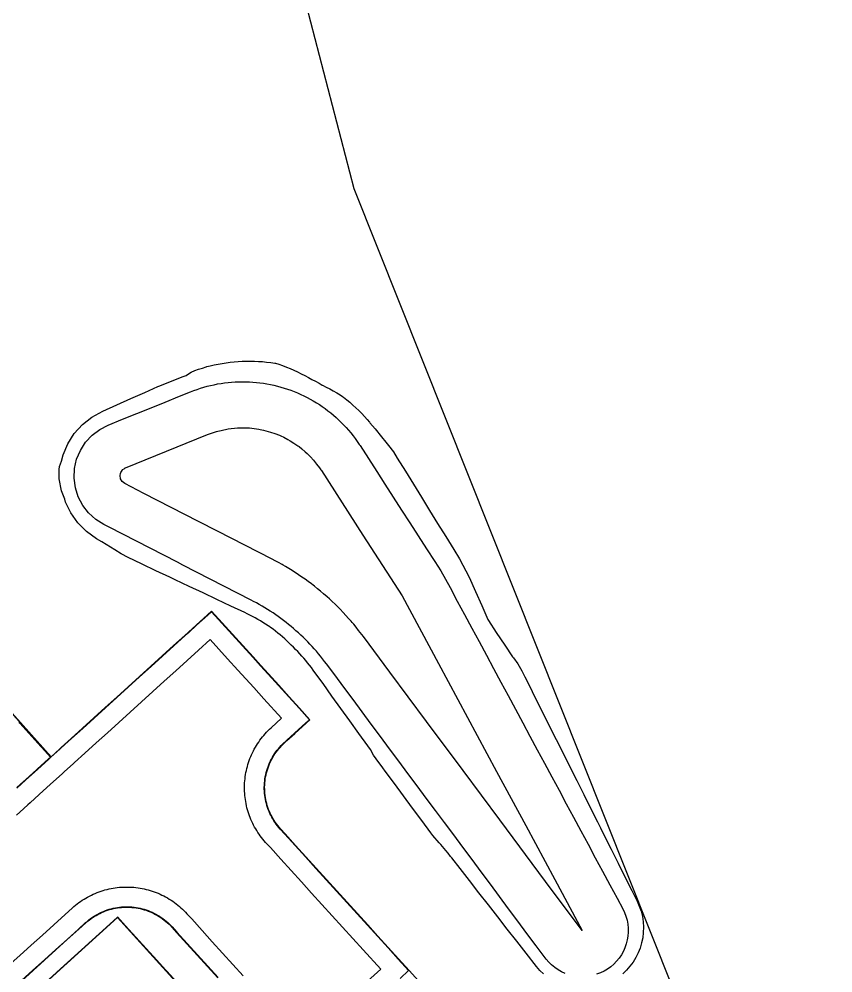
# Model space of a CAD drawing. Header units: metres. Extents: x 337936 to 338461, y 373266 to 374024.
# Drawn here: x 338140 to 338193, y 373709.6 to 373771.7 of the extents above; entities that cross this region are included whole.
import ezdxf

# ---------------------------------------------------------------- set-up
doc = ezdxf.new("R2010")
doc.units = ezdxf.units.M
for name, color, linetype in [('3D_LINES', 4, 'Continuous'), ('PLOTS EXTERNAL LEVEL', 3, 'Continuous'), ('PLOTS FFL', 1, 'Continuous')]:
    doc.layers.add(name, color=color, linetype=linetype)

msp = doc.modelspace()

# ---------------------------------------------------------------- linework, layer by layer
at = {"layer": '3D_LINES'}
for points in [[(338158.13, 373774.83, 33.159), (338161.796, 373760.691, 33.529), (338193.018, 373682.394, 33.003)], [(338149.808, 373735.347, 33.365), (338149.808, 373735.347, 33.365), (338148.903, 373735.774, 33.376), (338147.998, 373736.201, 33.387), (338147.499, 373736.437, 33.393), (338147.1, 373736.641, 33.393), (338146.647, 373736.873, 33.393), (338146.226, 373737.129, 33.382), (338145.369, 373737.65, 33.358), (338145.032, 373737.855, 33.348), (338144.379, 373738.328, 33.33), (338143.819, 373738.895, 33.316), (338143.361, 373739.538, 33.306), (338143.015, 373740.242, 33.299), (338142.958, 373740.429, 33.299), (338142.748, 373740.982, 33.309), (338142.601, 373741.761, 33.324), (338142.595, 373742.319, 33.334), (338142.596, 373742.366, 33.335), (338142.629, 373742.558, 33.327), (338142.757, 373742.916, 33.311), (338142.853, 373743.32, 33.309), (338143.16, 373744.045, 33.307), (338143.583, 373744.709, 33.308), (338144.111, 373745.295, 33.311), (338144.73, 373745.787, 33.317), (338145.435, 373746.175, 33.326), (338146.349, 373746.582, 33.337), (338147.264, 373746.989, 33.349), (338148.178, 373747.396, 33.36), (338149.023, 373747.772, 33.371), (338149.093, 373747.8, 33.371), (338150.021, 373748.172, 33.37), (338150.613, 373748.409, 33.369), (338150.734, 373748.454, 33.368), (338150.877, 373748.506, 33.367), (338150.967, 373748.571, 33.376), (338151.19, 373748.721, 33.398), (338151.434, 373748.816, 33.402), (338151.681, 373748.904, 33.407), (338151.93, 373748.987, 33.411), (338152.181, 373749.063, 33.415), (338152.229, 373749.076, 33.416), (338152.436, 373749.13, 33.419), (338152.692, 373749.189, 33.421), (338152.95, 373749.242, 33.425), (338153.21, 373749.289, 33.428), (338153.471, 373749.329, 33.431), (338153.733, 373749.363, 33.434), (338153.996, 373749.391, 33.438), (338154.26, 373749.412, 33.441), (338154.524, 373749.427, 33.445), (338154.789, 373749.435, 33.448), (338155.055, 373749.437, 33.452), (338155.321, 373749.432, 33.456), (338155.587, 373749.421, 33.459), (338155.853, 373749.403, 33.463), (338156.118, 373749.379, 33.467), (338156.384, 373749.348, 33.471), (338156.648, 373749.31, 33.475), (338156.689, 373749.303, 33.476), (338156.905, 373749.234, 33.469), (338157.158, 373749.146, 33.46), (338157.408, 373749.052, 33.452), (338157.655, 373748.952, 33.443), (338157.898, 373748.846, 33.434), (338158.139, 373748.734, 33.426), (338158.375, 373748.616, 33.417), (338158.608, 373748.492, 33.409), (338158.838, 373748.363, 33.4), (338159.071, 373748.246, 33.398), (338159.302, 373748.123, 33.396), (338159.53, 373747.995, 33.395), (338159.738, 373747.87, 33.393), (338159.755, 373747.863, 33.393), (338159.991, 373747.748, 33.401), (338160.225, 373747.627, 33.409), (338160.456, 373747.501, 33.417), (338160.685, 373747.368, 33.426), (338160.911, 373747.23, 33.434), (338161.07, 373747.126, 33.44), (338161.131, 373747.082, 33.441), (338161.339, 373746.919, 33.444), (338161.544, 373746.75, 33.446), (338161.744, 373746.575, 33.449), (338161.939, 373746.396, 33.451), (338162.13, 373746.211, 33.454), (338162.316, 373746.021, 33.456), (338162.496, 373745.826, 33.458), (338162.672, 373745.626, 33.46), (338162.821, 373745.446, 33.462), (338162.844, 373745.422, 33.463), (338163.023, 373745.223, 33.47), (338163.198, 373745.02, 33.478), (338163.369, 373744.812, 33.486), (338163.439, 373744.723, 33.49), (338164.058, 373743.933, 33.52), (338164.388, 373743.512, 33.537), (338164.633, 373743.114, 33.534), (338165.158, 373742.262, 33.527), (338165.684, 373741.411, 33.52), (338166.209, 373740.56, 33.513), (338166.734, 373739.708, 33.507), (338167.259, 373738.857, 33.5), (338167.784, 373738.006, 33.493), (338168.309, 373737.155, 33.486), (338168.686, 373736.544, 33.481), (338169.312, 373735.343, 33.471), (338169.721, 373734.427, 33.447), (338170.13, 373733.512, 33.422), (338170.539, 373732.597, 33.398), (338170.567, 373732.535, 33.396), (338171.083, 373731.754, 33.425), (338171.637, 373730.916, 33.455), (338172.133, 373730.165, 33.482), (338172.197, 373730.082, 33.488), (338172.494, 373729.698, 33.515), (338172.736, 373729.236, 33.513), (338172.941, 373728.847, 33.511), (338173.192, 373728.346, 33.506), (338173.64, 373727.451, 33.496), (338174.088, 373726.557, 33.487), (338174.536, 373725.662, 33.477), (338174.984, 373724.768, 33.468), (338175.432, 373723.874, 33.458), (338175.88, 373722.979, 33.448), (338176.328, 373722.085, 33.439), (338176.776, 373721.19, 33.429), (338177.224, 373720.296, 33.42), (338177.672, 373719.401, 33.41), (338177.871, 373719.005, 33.406), (338178.12, 373718.507, 33.4), (338178.568, 373717.612, 33.39), (338179.015, 373716.717, 33.381), (338179.462, 373715.822, 33.371), (338179.91, 373714.927, 33.361), (338180.258, 373714.231, 33.353), (338180.402, 373713.908, 33.35), (338180.516, 373713.574, 33.346), (338180.6, 373713.232, 33.341), (338180.652, 373712.885, 33.337), (338180.673, 373712.536, 33.332), (338180.664, 373712.188, 33.328), (338180.624, 373711.843, 33.323), (338180.553, 373711.504, 33.318), (338180.454, 373711.174, 33.313), (338180.327, 373710.855, 33.308), (338180.174, 373710.55, 33.303), (338179.995, 373710.26, 33.298), (338179.792, 373709.987, 33.294), (338179.568, 373709.734, 33.289), (338179.324, 373709.502, 33.285)], [(338150.308, 373736.321, 33), (338150.308, 373736.321, 33), (338149.418, 373736.778, 33), (338148.528, 373737.234, 33), (338147.639, 373737.691, 33), (338146.749, 373738.148, 33), (338145.859, 373738.604, 33), (338145.509, 373738.784, 33), (338144.979, 373739.118, 33), (338144.516, 373739.538, 33), (338144.134, 373740.033, 33), (338143.843, 373740.587, 33), (338143.654, 373741.184, 33), (338143.572, 373741.804, 33), (338143.6, 373742.429, 33), (338143.736, 373743.04, 33), (338143.977, 373743.617, 33), (338144.314, 373744.144, 33), (338144.739, 373744.603, 33), (338145.237, 373744.981, 33), (338145.801, 373745.27, 33), (338146.728, 373745.645, 33), (338147.655, 373746.019, 33), (338148.583, 373746.394, 33), (338149.51, 373746.769, 33), (338150.437, 373747.143, 33), (338151.148, 373747.431, 33), (338151.363, 373747.514, 33), (338151.58, 373747.593, 33), (338151.8, 373747.666, 33), (338152.021, 373747.733, 33), (338152.243, 373747.794, 33), (338152.468, 373747.85, 33), (338152.693, 373747.901, 33), (338152.92, 373747.945, 33), (338153.148, 373747.984, 33), (338153.376, 373748.017, 33), (338153.606, 373748.044, 33), (338153.836, 373748.065, 33), (338154.067, 373748.08, 33), (338154.297, 373748.09, 33), (338154.528, 373748.094, 33), (338154.76, 373748.091, 33), (338154.99, 373748.083, 33), (338155.221, 373748.069, 33), (338155.451, 373748.05, 33), (338155.681, 373748.024, 33), (338155.91, 373747.992, 33), (338156.138, 373747.955, 33), (338156.365, 373747.912, 33), (338156.591, 373747.863, 33), (338156.815, 373747.809, 33), (338157.039, 373747.749, 33), (338157.26, 373747.683, 33), (338157.48, 373747.611, 33), (338157.698, 373747.535, 33), (338157.914, 373747.452, 33), (338158.127, 373747.364, 33), (338158.339, 373747.271, 33), (338158.548, 373747.172, 33), (338158.754, 373747.068, 33), (338158.958, 373746.959, 33), (338159.158, 373746.845, 33), (338159.356, 373746.725, 33), (338159.551, 373746.601, 33), (338159.743, 373746.472, 33), (338159.931, 373746.338, 33), (338160.115, 373746.199, 33), (338160.297, 373746.055, 33), (338160.474, 373745.907, 33), (338160.648, 373745.755, 33), (338160.817, 373745.598, 33), (338160.983, 373745.437, 33), (338161.145, 373745.272, 33), (338161.302, 373745.102, 33), (338161.455, 373744.929, 33), (338161.603, 373744.752, 33), (338161.747, 373744.571, 33), (338161.887, 373744.387, 33), (338162.021, 373744.199, 33), (338162.151, 373744.008, 33), (338162.204, 373743.927, 33), (338162.746, 373743.086, 33), (338163.288, 373742.246, 33), (338163.83, 373741.406, 33), (338164.373, 373740.565, 33), (338164.915, 373739.725, 33), (338165.457, 373738.885, 33), (338165.999, 373738.044, 33), (338166.541, 373737.204, 33), (338167.083, 373736.364, 33), (338167.472, 373735.76, 33), (338168.067, 373734.674, 33), (338168.54, 373733.793, 33), (338169.014, 373732.912, 33), (338169.487, 373732.031, 33), (338169.961, 373731.15, 33), (338170.434, 373730.27, 33), (338170.908, 373729.389, 33), (338171.381, 373728.508, 33), (338171.855, 373727.627, 33), (338172.328, 373726.746, 33), (338172.801, 373725.865, 33), (338173.275, 373724.985, 33), (338173.748, 373724.104, 33), (338174.222, 373723.223, 33), (338174.695, 373722.342, 33), (338175.169, 373721.461, 33), (338175.642, 373720.581, 33), (338176.116, 373719.7, 33), (338176.589, 373718.819, 33), (338177.062, 373717.938, 33), (338177.536, 373717.057, 33), (338178.009, 373716.176, 33), (338178.483, 373715.296, 33), (338178.956, 373714.415, 33), (338179.325, 373713.729, 33), (338179.439, 373713.493, 33), (338179.531, 373713.249, 33), (338179.602, 373712.997, 33), (338179.651, 373712.74, 33), (338179.677, 373712.479, 33), (338179.681, 373712.218, 33), (338179.662, 373711.957, 33), (338179.62, 373711.698, 33), (338179.555, 373711.445, 33), (338179.469, 373711.197, 33), (338179.361, 373710.959, 33), (338179.234, 373710.73, 33), (338179.086, 373710.514, 33), (338178.921, 373710.311, 33), (338178.738, 373710.124, 33), (338178.54, 373709.953, 33), (338178.328, 373709.8, 33), (338178.103, 373709.666, 33), (338177.867, 373709.553, 33), (338177.622, 373709.46, 33)], [(338151.677, 373738.99, 32), (338148.119, 373740.816, 32), (338146.879, 373741.453, 32), (338146.783, 373741.528, 32), (338146.711, 373741.584, 32), (338146.603, 373741.767, 32.001), (338146.596, 373741.811, 32), (338146.574, 373741.944, 32), (338146.571, 373741.966, 32), (338146.572, 373741.989, 32), (338146.6, 373742.119, 32), (338146.615, 373742.184, 32.001), (338146.695, 373742.304, 32), (338146.733, 373742.361, 32.001), (338146.826, 373742.424, 32), (338146.908, 373742.481, 32), (338146.925, 373742.489, 32), (338151.561, 373744.362, 32), (338152.272, 373744.649, 32), (338152.856, 373744.847, 32), (338152.933, 373744.873, 32), (338153.155, 373744.921, 32), (338153.616, 373745.02, 32), (338154.227, 373745.08, 32), (338154.311, 373745.089, 32), (338154.536, 373745.085, 32), (338154.846, 373745.08, 32), (338155.009, 373745.077, 32), (338155.615, 373744.997, 32), (338155.701, 373744.985, 32), (338155.918, 373744.931, 32), (338156.218, 373744.856, 32), (338156.378, 373744.815, 32), (338156.659, 373744.71, 32), (338156.948, 373744.601, 32), (338157.032, 373744.569, 32), (338157.228, 373744.468, 32), (338157.503, 373744.327, 32), (338157.653, 373744.25, 32), (338157.899, 373744.085, 32), (338158.157, 373743.912, 32), (338158.233, 373743.862, 32), (338158.4, 373743.72, 32), (338158.636, 373743.52, 32), (338158.763, 373743.411, 32), (338158.765, 373743.41, 32), (338158.967, 373743.194, 32), (338159.178, 373742.969, 32), (338159.242, 373742.9, 32), (338159.371, 373742.726, 32), (338159.555, 373742.478, 32), (338159.657, 373742.34, 32), (338159.658, 373742.339, 32), (338159.683, 373742.3, 32), (338162.394, 373738.099, 32), (338164.951, 373734.134, 32), (338167.318, 373729.73, 32), (338169.212, 373726.207, 32), (338171.106, 373722.684, 32), (338173, 373719.16, 32), (338174.893, 373715.637, 32), (338176.682, 373712.309, 32), (338174.296, 373715.519, 32), (338171.313, 373719.532, 32), (338168.927, 373722.742, 32), (338166.54, 373725.952, 32), (338164.154, 373729.162, 32), (338162.426, 373731.486, 32), (338162.109, 373731.884, 32.003), (338161.949, 373732.084, 32.003), (338161.791, 373732.283, 32.002), (338161.695, 373732.403, 32), (338161.626, 373732.478, 32.001), (338161.454, 373732.665, 32.003), (338161.282, 373732.853, 32.003), (338161.111, 373733.041, 32.003), (338160.908, 373733.262, 32), (338160.902, 373733.268, 32), (338160.572, 373733.583, 32.003), (338160.388, 373733.758, 32.003), (338160.203, 373733.934, 32.002), (338160.053, 373734.077, 32), (338159.821, 373734.27, 32.003), (338159.624, 373734.433, 32.003), (338159.428, 373734.596, 32.003), (338159.232, 373734.758, 32.001), (338159.151, 373734.826, 32), (338159.139, 373734.834, 32), (338159.03, 373734.913, 32.001), (338158.824, 373735.062, 32.003), (338158.617, 373735.211, 32.003), (338158.41, 373735.36, 32.002), (338158.199, 373735.512, 32), (338157.771, 373735.778, 32.003), (338157.555, 373735.913, 32.003), (338157.339, 373736.047, 32.002), (338157.203, 373736.131, 32), (338157.188, 373736.14, 32), (338157.119, 373736.177, 32.001), (338156.895, 373736.299, 32.002), (338156.672, 373736.42, 32.001), (338156.476, 373736.527, 32), (338152.918, 373738.353, 32), (338151.677, 373738.99, 32)], [(338175.571, 373709.522, 33), (338175.332, 373709.63, 33), (338175.104, 373709.757, 33), (338174.888, 373709.905, 33), (338174.685, 373710.07, 33), (338174.498, 373710.253, 33), (338174.327, 373710.451, 33), (338173.678, 373711.322, 33), (338173.082, 373712.124, 33), (338172.485, 373712.927, 33), (338171.888, 373713.729, 33), (338171.292, 373714.532, 33), (338170.695, 373715.334, 33), (338170.099, 373716.137, 33), (338169.502, 373716.939, 33), (338168.905, 373717.742, 33), (338168.309, 373718.544, 33), (338167.712, 373719.347, 33), (338167.116, 373720.149, 33), (338166.519, 373720.952, 33), (338165.922, 373721.755, 33), (338165.326, 373722.557, 33), (338164.729, 373723.36, 33), (338164.133, 373724.162, 33), (338163.536, 373724.965, 33), (338162.939, 373725.767, 33), (338162.343, 373726.57, 33), (338161.746, 373727.372, 33), (338161.15, 373728.175, 33), (338160.553, 373728.977, 33), (338160.018, 373729.696, 33), (338159.892, 373729.864, 33), (338159.762, 373730.03, 33), (338159.631, 373730.194, 33), (338159.497, 373730.356, 33), (338159.36, 373730.517, 33), (338159.221, 373730.675, 33), (338159.08, 373730.831, 33), (338158.937, 373730.984, 33), (338158.791, 373731.136, 33), (338158.643, 373731.286, 33), (338158.493, 373731.433, 33), (338158.341, 373731.578, 33), (338158.186, 373731.721, 33), (338158.03, 373731.861, 33), (338157.871, 373732, 33), (338157.71, 373732.135, 33), (338157.548, 373732.269, 33), (338157.383, 373732.4, 33), (338157.217, 373732.528, 33), (338157.048, 373732.655, 33), (338156.878, 373732.778, 33), (338156.706, 373732.899, 33), (338156.532, 373733.018, 33), (338156.357, 373733.133, 33), (338156.179, 373733.247, 33), (338156.001, 373733.357, 33), (338155.82, 373733.465, 33), (338155.638, 373733.571, 33), (338155.454, 373733.673, 33), (338155.269, 373733.773, 33), (338155.107, 373733.858, 33), (338154.217, 373734.314, 33), (338153.327, 373734.771, 33), (338152.438, 373735.228, 33), (338151.548, 373735.684, 33), (338150.658, 373736.141, 33), (338150.308, 373736.321, 33)], [(338174.168, 373709.49, 33.259), (338173.928, 373709.717, 33.261), (338173.707, 373709.962, 33.263), (338173.025, 373710.836, 33.271), (338172.41, 373711.625, 33.279), (338171.795, 373712.414, 33.287), (338171.18, 373713.203, 33.294), (338170.565, 373713.992, 33.302), (338169.95, 373714.781, 33.309), (338169.335, 373715.569, 33.317), (338168.721, 373716.358, 33.325), (338168.183, 373717.048, 33.331), (338168.107, 373717.148, 33.332), (338167.95, 373717.356, 33.332), (338167.788, 373717.541, 33.339), (338167.461, 373717.914, 33.352), (338167.361, 373718.029, 33.356), (338166.939, 373718.511, 33.373), (338166.815, 373718.68, 33.373), (338166.222, 373719.485, 33.371), (338165.629, 373720.29, 33.37), (338165.036, 373721.095, 33.368), (338164.443, 373721.901, 33.367), (338163.85, 373722.706, 33.365), (338163.697, 373722.913, 33.365), (338163.252, 373723.507, 33.366), (338163.077, 373723.741, 33.366), (338162.89, 373724.112, 33.342), (338162.715, 373724.355, 33.341), (338162.13, 373725.166, 33.336), (338161.545, 373725.977, 33.331), (338160.96, 373726.788, 33.326), (338160.375, 373727.599, 33.322), (338159.79, 373728.41, 33.317), (338159.266, 373729.137, 33.313), (338159.15, 373729.296, 33.312), (338159.031, 373729.452, 33.311), (338158.911, 373729.608, 33.31), (338158.788, 373729.761, 33.309), (338158.662, 373729.913, 33.308), (338158.535, 373730.063, 33.307), (338158.405, 373730.211, 33.305), (338158.274, 373730.357, 33.304), (338158.14, 373730.501, 33.303), (338158.004, 373730.644, 33.302), (338157.865, 373730.784, 33.301), (338157.725, 373730.922, 33.3), (338157.583, 373731.059, 33.299), (338157.439, 373731.193, 33.297), (338157.292, 373731.325, 33.296), (338157.144, 373731.455, 33.295), (338156.994, 373731.584, 33.294), (338156.842, 373731.709, 33.292), (338156.688, 373731.833, 33.291), (338156.532, 373731.954, 33.29), (338156.375, 373732.074, 33.289), (338156.263, 373732.156, 33.288), (338156.214, 373732.188, 33.288), (338156.048, 373732.295, 33.29), (338155.88, 373732.399, 33.292), (338155.711, 373732.501, 33.294), (338155.54, 373732.6, 33.296), (338155.368, 373732.696, 33.297), (338155.194, 373732.789, 33.3), (338155.019, 373732.88, 33.302), (338154.843, 373732.968, 33.304), (338154.688, 373733.042, 33.306), (338153.783, 373733.47, 33.317), (338152.878, 373733.897, 33.328), (338151.974, 373734.324, 33.339), (338151.069, 373734.751, 33.35), (338150.164, 373735.178, 33.361), (338149.808, 373735.347, 33.365)], [(338170.225, 373704.369, 33.617), (338165.4, 373709.706, 33.708), (338164.716, 373710.46, 33.693), (338164.045, 373711.201, 33.687), (338163.373, 373711.941, 33.677), (338162.701, 373712.682, 33.667), (338162.029, 373713.423, 33.656), (338161.358, 373714.164, 33.646), (338160.686, 373714.905, 33.636), (338160.014, 373715.645, 33.626), (338159.343, 373716.386, 33.615), (338158.671, 373717.127, 33.605), (338157.999, 373717.868, 33.595), (338157.327, 373718.609, 33.585), (338157.018, 373718.95, 33.58), (338156.929, 373719.051, 33.578), (338156.844, 373719.156, 33.576), (338156.762, 373719.263, 33.574), (338156.683, 373719.374, 33.572), (338156.609, 373719.486, 33.571), (338156.538, 373719.602, 33.569), (338156.472, 373719.719, 33.567), (338156.409, 373719.839, 33.566), (338156.351, 373719.961, 33.565), (338156.296, 373720.085, 33.563), (338156.246, 373720.21, 33.562), (338156.201, 373720.337, 33.561), (338156.159, 373720.466, 33.56), (338156.122, 373720.596, 33.559), (338156.089, 373720.727, 33.558), (338156.061, 373720.859, 33.558), (338156.038, 373720.992, 33.557), (338156.019, 373721.126, 33.556), (338156.004, 373721.26, 33.556), (338155.994, 373721.395, 33.555), (338155.989, 373721.53, 33.555), (338155.988, 373721.665, 33.555), (338155.992, 373721.801, 33.555), (338156, 373721.935, 33.555), (338156.013, 373722.07, 33.554), (338156.031, 373722.204, 33.554), (338156.053, 373722.337, 33.554), (338156.08, 373722.47, 33.553), (338156.111, 373722.601, 33.553), (338156.147, 373722.732, 33.552), (338156.187, 373722.861, 33.552), (338156.231, 373722.988, 33.551), (338156.28, 373723.114, 33.551), (338156.333, 373723.239, 33.55), (338156.39, 373723.361, 33.549), (338156.451, 373723.482, 33.548), (338156.516, 373723.6, 33.547), (338156.586, 373723.716, 33.546), (338156.659, 373723.83, 33.545), (338156.736, 373723.941, 33.544), (338156.817, 373724.049, 33.543), (338156.901, 373724.155, 33.542), (338156.989, 373724.257, 33.54), (338157.08, 373724.357, 33.539), (338157.175, 373724.453, 33.537), (338157.273, 373724.546, 33.536), (338157.293, 373724.565, 33.536), (338157.441, 373724.699, 33.534), (338157.945, 373725.156, 33.537), (338158.686, 373725.828, 33.549), (338158.941, 373726.059, 33.555), (338158.253, 373726.818, 33.54), (338157.581, 373727.559, 33.534), (338156.909, 373728.3, 33.564), (338156.238, 373729.041, 33.595), (338155.734, 373729.596, 33.617), (338155.23, 373730.152, 33.595), (338154.558, 373730.893, 33.564), (338153.887, 373731.634, 33.534), (338153.215, 373732.375, 33.54), (338152.526, 373733.134, 33.555), (338152.271, 373732.903, 33.549), (338151.531, 373732.231, 33.537), (338151.026, 373731.774, 33.534), (338150.79, 373731.559, 33.537), (338150.049, 373730.888, 33.544), (338149.308, 373730.216, 33.552), (338148.567, 373729.544, 33.559), (338147.827, 373728.872, 33.567), (338147.086, 373728.201, 33.574), (338146.345, 373727.529, 33.582), (338145.604, 373726.857, 33.59), (338144.863, 373726.186, 33.597), (338144.122, 373725.514, 33.605), (338143.382, 373724.842, 33.612), (338142.721, 373724.244, 33.619), (338142.641, 373724.17, 33.62), (338142.073, 373723.646, 33.626), (338134.041, 373732.613, 33.4)], [(338164.814, 373709.198, 33.696), (338165.37, 373709.702, 33.708), (338164.698, 373710.443, 33.693), (338164.026, 373711.184, 33.687), (338164.026, 373711.184, 33.687), (338163.354, 373711.925, 33.677), (338162.683, 373712.665, 33.667), (338162.011, 373713.406, 33.656), (338161.339, 373714.147, 33.646), (338160.668, 373714.888, 33.636), (338159.996, 373715.629, 33.626), (338159.324, 373716.369, 33.615), (338158.652, 373717.11, 33.605), (338157.981, 373717.851, 33.595), (338157.309, 373718.592, 33.585), (338157, 373718.933, 33.58), (338156.91, 373719.035, 33.578), (338156.824, 373719.141, 33.576), (338156.741, 373719.249, 33.574), (338156.663, 373719.36, 33.572), (338156.588, 373719.473, 33.571), (338156.517, 373719.589, 33.569), (338156.45, 373719.707, 33.567), (338156.387, 373719.828, 33.566), (338156.328, 373719.95, 33.565), (338156.273, 373720.075, 33.563), (338156.223, 373720.201, 33.562), (338156.177, 373720.329, 33.561), (338156.135, 373720.459, 33.56), (338156.098, 373720.589, 33.559), (338156.065, 373720.721, 33.558), (338156.037, 373720.854, 33.558), (338156.013, 373720.988, 33.557), (338155.994, 373721.123, 33.556), (338155.979, 373721.258, 33.556), (338155.969, 373721.394, 33.555), (338155.964, 373721.53, 33.555), (338155.963, 373721.666, 33.555), (338155.967, 373721.802, 33.555), (338155.976, 373721.937, 33.555), (338155.989, 373722.073, 33.554), (338156.006, 373722.208, 33.554), (338156.029, 373722.342, 33.554), (338156.055, 373722.475, 33.553), (338156.087, 373722.607, 33.553), (338156.123, 373722.739, 33.552), (338156.163, 373722.869, 33.552), (338156.207, 373722.997, 33.551), (338156.256, 373723.124, 33.551), (338156.31, 373723.249, 33.55), (338156.367, 373723.372, 33.549), (338156.429, 373723.493, 33.548), (338156.495, 373723.612, 33.547), (338156.564, 373723.729, 33.546), (338156.638, 373723.844, 33.545), (338156.716, 373723.955, 33.544), (338156.797, 373724.064, 33.543), (338156.882, 373724.171, 33.542), (338156.97, 373724.274, 33.54), (338157.062, 373724.374, 33.539), (338157.157, 373724.471, 33.537), (338157.256, 373724.565, 33.536), (338157.276, 373724.583, 33.536), (338157.424, 373724.717, 33.534), (338157.929, 373725.175, 33.537), (338158.669, 373725.846, 33.549), (338158.906, 373726.061, 33.555), (338158.234, 373726.802, 33.54), (338157.562, 373727.542, 33.534), (338157.562, 373727.542, 33.534), (338156.891, 373728.283, 33.564), (338156.219, 373729.024, 33.595), (338155.715, 373729.58, 33.617), (338155.211, 373730.135, 33.595), (338154.54, 373730.876, 33.564), (338153.868, 373731.617, 33.534), (338153.196, 373732.358, 33.54), (338152.525, 373733.099, 33.555), (338152.288, 373732.884, 33.549), (338151.547, 373732.212, 33.537), (338151.043, 373731.755, 33.534), (338150.807, 373731.541, 33.537), (338150.066, 373730.869, 33.544), (338149.325, 373730.197, 33.552), (338148.584, 373729.526, 33.559), (338147.843, 373728.854, 33.567), (338147.102, 373728.182, 33.574), (338146.362, 373727.51, 33.582), (338145.621, 373726.839, 33.59), (338144.88, 373726.167, 33.597), (338144.139, 373725.495, 33.605), (338143.398, 373724.824, 33.612), (338142.738, 373724.225, 33.619), (338142.738, 373724.225, 33.619), (338142.658, 373724.152, 33.62), (338142.061, 373723.611, 33.626), (338142.061, 373723.611, 33.626), (338141.917, 373723.48, 33.627), (338141.176, 373722.808, 33.635), (338140.435, 373722.137, 33.643), (338139.839, 373721.596, 33.649)], [(338162.467, 373708.809, 33.66), (338163.55, 373709.791, 33.637), (338162.408, 373711.051, 33.627), (338161.737, 373711.791, 33.617), (338161.065, 373712.532, 33.606), (338160.393, 373713.273, 33.596), (338159.721, 373714.014, 33.586), (338159.05, 373714.755, 33.576), (338158.378, 373715.495, 33.566), (338157.706, 373716.236, 33.555), (338157.035, 373716.977, 33.545), (338156.363, 373717.718, 33.535), (338156.049, 373718.064, 33.53), (338155.956, 373718.17, 33.528), (338155.868, 373718.274, 33.527), (338155.784, 373718.38, 33.525), (338155.702, 373718.489, 33.524), (338155.623, 373718.599, 33.523), (338155.546, 373718.712, 33.521), (338155.473, 373718.826, 33.52), (338155.403, 373718.942, 33.519), (338155.336, 373719.06, 33.518), (338155.271, 373719.18, 33.517), (338155.21, 373719.302, 33.516), (338155.152, 373719.424, 33.515), (338155.097, 373719.549, 33.514), (338155.046, 373719.675, 33.513), (338154.997, 373719.802, 33.512), (338154.952, 373719.93, 33.511), (338154.911, 373720.059, 33.51), (338154.872, 373720.189, 33.51), (338154.837, 373720.321, 33.509), (338154.805, 373720.453, 33.508), (338154.777, 373720.586, 33.508), (338154.752, 373720.719, 33.507), (338154.731, 373720.854, 33.507), (338154.713, 373720.988, 33.506), (338154.698, 373721.123, 33.506), (338154.687, 373721.259, 33.506), (338154.68, 373721.395, 33.505), (338154.676, 373721.53, 33.505), (338154.675, 373721.666, 33.505), (338154.678, 373721.802, 33.505), (338154.685, 373721.938, 33.505), (338154.694, 373722.073, 33.505), (338154.708, 373722.209, 33.504), (338154.725, 373722.343, 33.504), (338154.745, 373722.478, 33.504), (338154.769, 373722.612, 33.504), (338154.796, 373722.745, 33.503), (338154.827, 373722.877, 33.503), (338154.861, 373723.009, 33.503), (338154.898, 373723.139, 33.502), (338154.939, 373723.269, 33.502), (338154.983, 373723.398, 33.501), (338155.03, 373723.525, 33.501), (338155.081, 373723.651, 33.5), (338155.135, 373723.776, 33.5), (338155.192, 373723.899, 33.499), (338155.252, 373724.021, 33.499), (338155.315, 373724.141, 33.498), (338155.381, 373724.26, 33.497), (338155.451, 373724.377, 33.496), (338155.523, 373724.492, 33.496), (338155.598, 373724.605, 33.495), (338155.676, 373724.716, 33.494), (338155.757, 373724.825, 33.493), (338155.841, 373724.932, 33.492), (338155.928, 373725.037, 33.491), (338156.017, 373725.14, 33.49), (338156.109, 373725.24, 33.489), (338156.203, 373725.338, 33.488), (338156.3, 373725.433, 33.487), (338156.402, 373725.529, 33.486), (338156.411, 373725.538, 33.486), (338157.087, 373726.15, 33.484), (338155.945, 373727.409, 33.514), (338155.273, 373728.15, 33.544), (338154.761, 373728.715, 33.567), (338154.249, 373729.279, 33.544), (338153.577, 373730.02, 33.514), (338152.436, 373731.279, 33.484), (338151.672, 373730.587, 33.487), (338150.931, 373729.915, 33.494), (338150.19, 373729.243, 33.502), (338149.449, 373728.571, 33.509), (338148.708, 373727.9, 33.517), (338147.968, 373727.228, 33.524), (338147.227, 373726.556, 33.532), (338146.486, 373725.885, 33.54), (338145.745, 373725.213, 33.547), (338145.004, 373724.541, 33.555), (338144.264, 373723.869, 33.562), (338143.603, 373723.271, 33.569), (338143.523, 373723.198, 33.558), (338142.926, 373722.657, 33.476), (338142.782, 373722.526, 33.477), (338142.041, 373721.854, 33.485), (338141.3, 373721.183, 33.493), (338140.704, 373720.642, 33.499), (338140.56, 373720.511, 33.521), (338140.027, 373720.028, 33.606), (338139.819, 373719.839, 33.608)], [(338139.284, 373710.008, 33.661), (338140.025, 373710.68, 33.653), (338140.766, 373711.351, 33.646), (338141.506, 373712.023, 33.638), (338142.247, 373712.695, 33.63), (338142.988, 373713.366, 33.623), (338143.446, 373713.782, 33.618), (338143.456, 373713.791, 33.618), (338143.561, 373713.883, 33.617), (338143.665, 373713.97, 33.616), (338143.772, 373714.054, 33.614), (338143.881, 373714.136, 33.613), (338143.991, 373714.214, 33.611), (338144.104, 373714.29, 33.61), (338144.219, 373714.363, 33.608), (338144.335, 373714.433, 33.607), (338144.454, 373714.5, 33.605), (338144.574, 373714.564, 33.603), (338144.695, 373714.625, 33.601), (338144.818, 373714.682, 33.599), (338144.943, 373714.737, 33.597), (338145.069, 373714.788, 33.595), (338145.196, 373714.836, 33.593), (338145.324, 373714.881, 33.591), (338145.454, 373714.922, 33.589), (338145.584, 373714.96, 33.587), (338145.715, 373714.995, 33.584), (338145.848, 373715.026, 33.582), (338145.981, 373715.054, 33.579), (338146.114, 373715.078, 33.577), (338146.249, 373715.099, 33.574), (338146.383, 373715.117, 33.572), (338146.519, 373715.131, 33.569), (338146.654, 373715.142, 33.566), (338146.79, 373715.149, 33.563), (338146.926, 373715.152, 33.56), (338147.062, 373715.152, 33.558), (338147.197, 373715.149, 33.554), (338147.333, 373715.142, 33.551), (338147.469, 373715.132, 33.548), (338147.604, 373715.118, 33.546), (338147.739, 373715.101, 33.543), (338147.873, 373715.08, 33.541), (338148.007, 373715.056, 33.538), (338148.14, 373715.028, 33.536), (338148.272, 373714.997, 33.534), (338148.403, 373714.963, 33.532), (338148.534, 373714.925, 33.531), (338148.664, 373714.884, 33.529), (338148.792, 373714.839, 33.528), (338148.919, 373714.792, 33.526), (338149.045, 373714.741, 33.525), (338149.17, 373714.687, 33.524), (338149.293, 373714.629, 33.524), (338149.415, 373714.569, 33.523), (338149.535, 373714.505, 33.522), (338149.653, 373714.438, 33.522), (338149.77, 373714.369, 33.522), (338149.885, 373714.296, 33.522), (338149.998, 373714.22, 33.522), (338150.108, 373714.142, 33.522), (338150.217, 373714.06, 33.523), (338150.324, 373713.976, 33.523), (338150.429, 373713.89, 33.524), (338150.531, 373713.8, 33.525), (338150.631, 373713.708, 33.526), (338150.728, 373713.613, 33.527), (338150.824, 373713.516, 33.528), (338150.919, 373713.414, 33.53), (338151.233, 373713.067, 33.535), (338151.905, 373712.326, 33.545), (338152.577, 373711.585, 33.555), (338153.249, 373710.844, 33.566), (338153.92, 373710.104, 33.576), (338154.592, 373709.363, 33.586)], [(338140.149, 373709.054, 33.711), (338140.89, 373709.725, 33.703), (338141.631, 373710.397, 33.696), (338142.372, 373711.069, 33.688), (338143.112, 373711.74, 33.68), (338143.853, 373712.412, 33.673), (338144.312, 373712.828, 33.668), (338144.332, 373712.846, 33.668), (338144.435, 373712.935, 33.666), (338144.541, 373713.021, 33.665), (338144.65, 373713.102, 33.663), (338144.761, 373713.18, 33.661), (338144.875, 373713.254, 33.659), (338144.991, 373713.325, 33.657), (338145.11, 373713.391, 33.654), (338145.231, 373713.453, 33.652), (338145.354, 373713.511, 33.649), (338145.479, 373713.565, 33.647), (338145.606, 373713.614, 33.644), (338145.734, 373713.66, 33.641), (338145.864, 373713.7, 33.638), (338145.995, 373713.737, 33.635), (338146.127, 373713.769, 33.632), (338146.26, 373713.796, 33.629), (338146.394, 373713.819, 33.625), (338146.529, 373713.837, 33.622), (338146.664, 373713.851, 33.618), (338146.8, 373713.86, 33.615), (338146.936, 373713.864, 33.611), (338147.072, 373713.864, 33.607), (338147.208, 373713.859, 33.603), (338147.343, 373713.85, 33.599), (338147.479, 373713.836, 33.595), (338147.613, 373713.817, 33.592), (338147.747, 373713.794, 33.589), (338147.881, 373713.766, 33.586), (338148.013, 373713.734, 33.583), (338148.144, 373713.697, 33.581), (338148.273, 373713.656, 33.579), (338148.401, 373713.611, 33.577), (338148.528, 373713.561, 33.575), (338148.653, 373713.507, 33.574), (338148.776, 373713.449, 33.573), (338148.896, 373713.386, 33.573), (338149.015, 373713.32, 33.572), (338149.131, 373713.249, 33.572), (338149.245, 373713.175, 33.572), (338149.356, 373713.096, 33.572), (338149.465, 373713.014, 33.573), (338149.57, 373712.929, 33.574), (338149.673, 373712.839, 33.575), (338149.773, 373712.747, 33.576), (338149.869, 373712.651, 33.578), (338149.962, 373712.552, 33.58), (338150.271, 373712.211, 33.585), (338150.943, 373711.47, 33.595), (338151.615, 373710.729, 33.605), (338152.286, 373709.988, 33.615), (338152.958, 373709.247, 33.626)], [(338140.166, 373709.035, 33.711), (338140.907, 373709.707, 33.703), (338141.648, 373710.379, 33.696), (338142.388, 373711.05, 33.688), (338143.129, 373711.722, 33.68), (338143.87, 373712.394, 33.673), (338144.329, 373712.81, 33.668), (338144.349, 373712.828, 33.668), (338144.451, 373712.916, 33.666), (338144.556, 373713.001, 33.665), (338144.664, 373713.082, 33.663), (338144.775, 373713.16, 33.661), (338144.888, 373713.233, 33.659), (338145.004, 373713.303, 33.657), (338145.122, 373713.369, 33.654), (338145.242, 373713.431, 33.652), (338145.364, 373713.488, 33.649), (338145.489, 373713.542, 33.647), (338145.614, 373713.591, 33.644), (338145.742, 373713.636, 33.641), (338145.871, 373713.676, 33.638), (338146.001, 373713.713, 33.635), (338146.132, 373713.744, 33.632), (338146.265, 373713.771, 33.629), (338146.398, 373713.794, 33.625), (338146.532, 373713.812, 33.622), (338146.666, 373713.826, 33.618), (338146.801, 373713.835, 33.615), (338146.936, 373713.839, 33.611), (338147.071, 373713.839, 33.607), (338147.206, 373713.834, 33.603), (338147.341, 373713.825, 33.599), (338147.476, 373713.811, 33.595), (338147.61, 373713.793, 33.592), (338147.743, 373713.77, 33.589), (338147.875, 373713.742, 33.586), (338148.006, 373713.71, 33.583), (338148.136, 373713.674, 33.581), (338148.265, 373713.633, 33.579), (338148.393, 373713.587, 33.577), (338148.518, 373713.538, 33.575), (338148.642, 373713.484, 33.574), (338148.764, 373713.426, 33.573), (338148.884, 373713.364, 33.573), (338149.002, 373713.298, 33.572), (338149.118, 373713.228, 33.572), (338149.231, 373713.154, 33.572), (338149.341, 373713.076, 33.572), (338149.449, 373712.995, 33.573), (338149.554, 373712.909, 33.574), (338149.656, 373712.821, 33.575), (338149.755, 373712.729, 33.576), (338149.851, 373712.633, 33.578), (338149.944, 373712.535, 33.58), (338150.253, 373712.194, 33.585), (338150.924, 373711.453, 33.595), (338151.596, 373710.712, 33.605), (338152.268, 373709.971, 33.615), (338152.94, 373709.231, 33.626)], [(338150.943, 373711.47, 33.595), (338151.615, 373710.729, 33.605)]]:
    msp.add_polyline3d(points, dxfattribs=at)
at = {"layer": '3D_LINES', "linetype": 'Continuous'}
for points in [[(338133.99, 373732.613, 33.4), (338142.044, 373723.63, 33.626)], [(338139.841, 373721.631, 33.648), (338140.279, 373722.029, 33.644), (338140.403, 373722.142, 33.642), (338141.141, 373722.81, 33.635), (338141.182, 373722.847, 33.634), (338141.904, 373723.502, 33.627), (338142.026, 373723.613, 33.625), (338141.464, 373724.24, 33.602), (338141.393, 373724.319, 33.599), (338140.044, 373725.824, 33.543), (338139.98, 373725.895, 33.542)]]:
    msp.add_polyline3d(points, dxfattribs=at)
at = {"layer": 'PLOTS EXTERNAL LEVEL', "linetype": 'Continuous'}
msp.add_polyline3d([(338150.281, 373708.925, 33.735), (338149.608, 373709.667, 33.749), (338149.557, 373709.723, 33.75), (338148.751, 373710.612, 33.75), (338148.273, 373711.139, 33.719), (338147.593, 373711.889, 33.676), (338146.922, 373712.63, 33.633), (338146.407, 373713.198, 33.601), (338146.407, 373713.198, 33.601), (338146.397, 373713.189, 33.75), (338145.658, 373712.518, 33.75), (338142.675, 373709.814, 33.75), (338141.919, 373709.128, 33.75)], dxfattribs=at)
at = {"layer": 'PLOTS FFL', "linetype": 'Continuous', "elevation": 33.75}
msp.add_lwpolyline([(338146.405, 373713.162), (338141.949, 373709.122), (338148.483, 373701.915), (338152.939, 373705.956)], close=True, dxfattribs=at)

doc.saveas('drawing.dxf')
